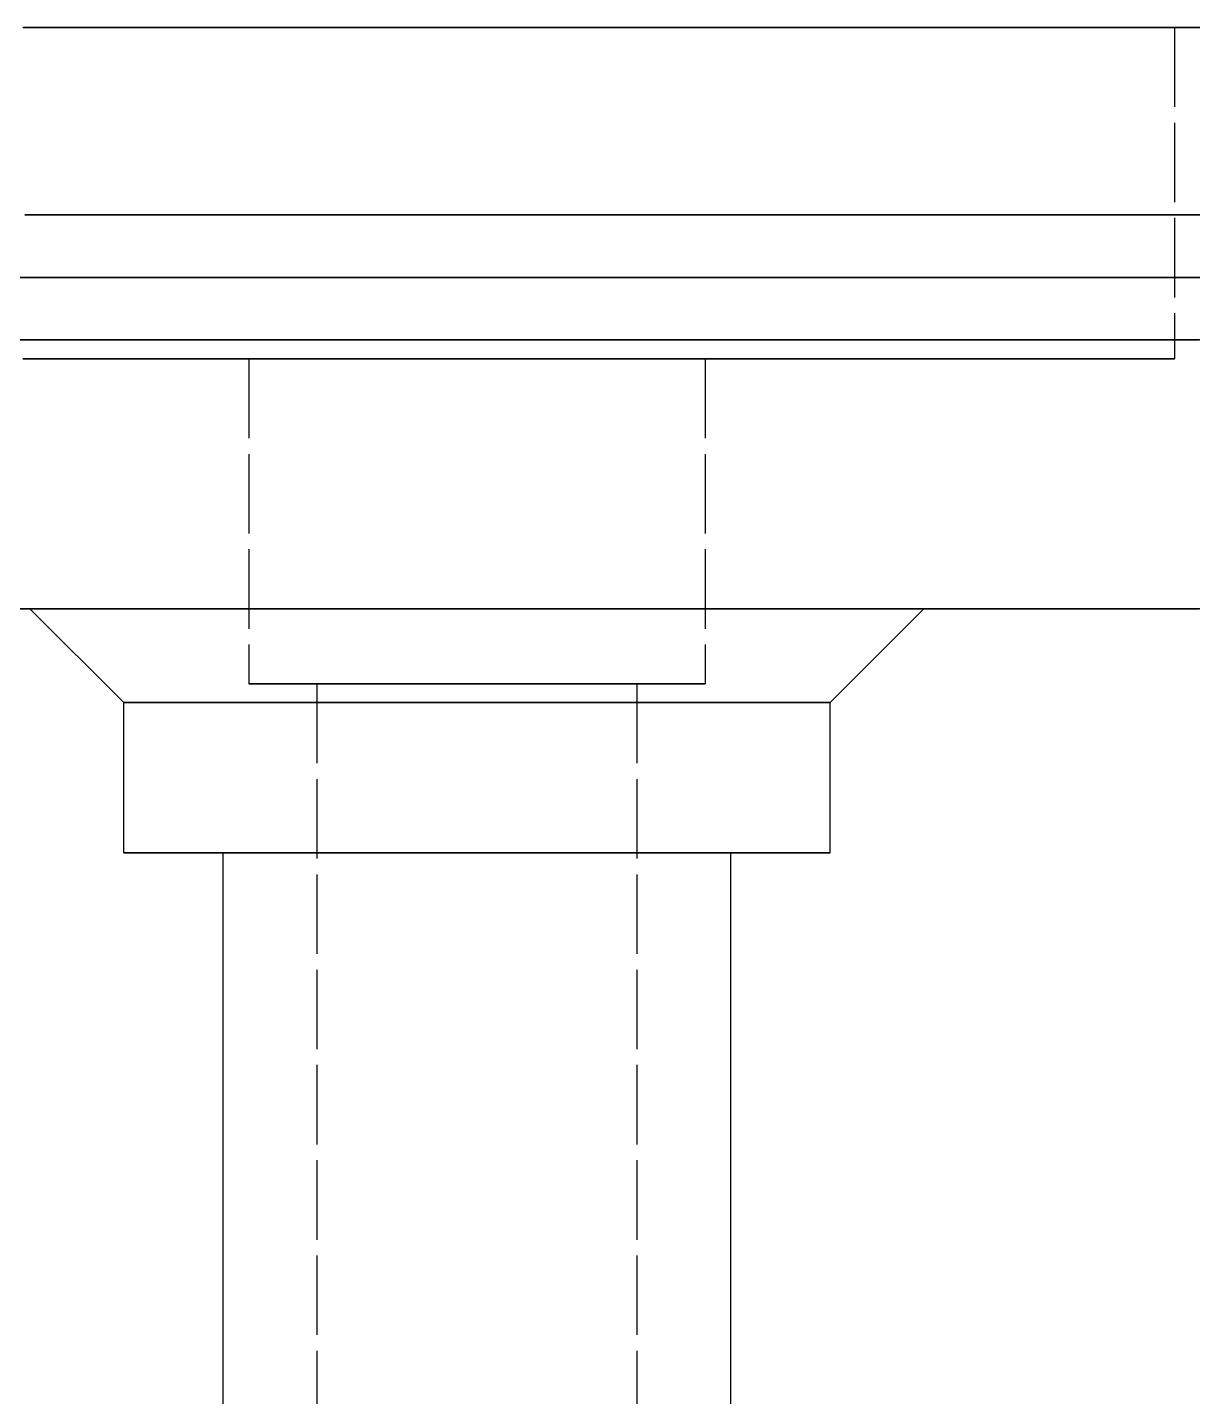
# Model space of a CAD drawing. Header units: millimetres. Extents: x -28 to 118, y -9 to 142.
# Drawn here: x 76.21 to 94.85, y 34.9 to 56.8 of the extents above; entities that cross this region are included whole.
import ezdxf

# ---------------------------------------------------------------- set-up
doc = ezdxf.new("R2010")
doc.units = ezdxf.units.MM
doc.linetypes.add('DASHED', pattern=[1.524, 1.27, -0.254])
doc.layers.add('HIDDEN', color=8, linetype='DASHED')
doc.layers.add('VISIBLE', color=7, linetype='CONTINUOUS')

msp = doc.modelspace()

# ---------------------------------------------------------------- linework, layer by layer
at = {"layer": 'HIDDEN'}
for points in [[(94.56, 56.8), (94.20571, 56.8), (93.85143, 56.8), (93.49714, 56.8), (93.14286, 56.8), (92.78857, 56.8), (92.43429, 56.8), (92.08, 56.8), (91.72571, 56.8), (91.37143, 56.8), (91.01714, 56.8), (90.66286, 56.8), (90.30857, 56.8), (89.95429, 56.8), (89.6, 56.8), (89.24571, 56.8), (88.89143, 56.8), (88.53714, 56.8), (88.18286, 56.8), (87.82857, 56.8), (87.47429, 56.8), (87.12, 56.8), (86.76571, 56.8), (86.41143, 56.8), (86.05714, 56.8), (85.70286, 56.8), (85.34857, 56.8), (84.99429, 56.8), (84.64, 56.8), (84.28571, 56.8), (83.93143, 56.8), (83.57714, 56.8), (83.22286, 56.8), (82.86857, 56.8), (82.51429, 56.8), (82.16, 56.8), (81.80571, 56.8), (81.45143, 56.8), (81.09714, 56.8), (80.74286, 56.8), (80.38857, 56.8), (80.03429, 56.8), (79.68, 56.8), (79.32571, 56.8), (78.97143, 56.8), (78.61714, 56.8), (78.26286, 56.8), (77.90857, 56.8), (77.55429, 56.8), (77.2, 56.8), (76.84571, 56.8), (76.49143, 56.8), (76.13714, 56.8)], [(76.13714, 56.8), (76.31429, 56.8), (76.49143, 56.8), (76.66857, 56.8), (76.84571, 56.8), (77.02286, 56.8), (77.2, 56.8), (77.37714, 56.8), (77.55429, 56.8), (77.73143, 56.8), (77.90857, 56.8), (78.08571, 56.8), (78.26286, 56.8), (78.44, 56.8), (78.61714, 56.8), (78.79429, 56.8), (78.97143, 56.8), (79.14857, 56.8), (79.32571, 56.8), (79.50286, 56.8), (79.68, 56.8), (79.85714, 56.8), (80.03429, 56.8), (80.21143, 56.8), (80.38857, 56.8), (80.56571, 56.8), (80.74286, 56.8), (80.92, 56.8), (81.09714, 56.8), (81.27429, 56.8), (81.45143, 56.8), (81.62857, 56.8), (81.80571, 56.8), (81.98286, 56.8), (82.16, 56.8), (82.33714, 56.8), (82.51429, 56.8), (82.69143, 56.8), (82.86857, 56.8), (83.04571, 56.8), (83.22286, 56.8), (83.4, 56.8)], [(95.45556, 56.8), (94.76667, 56.8), (94.07778, 56.8), (93.38889, 56.8), (92.7, 56.8), (92.01111, 56.8), (91.32222, 56.8), (90.63333, 56.8), (89.94444, 56.8), (89.25556, 56.8), (88.56667, 56.8), (87.87778, 56.8), (87.18889, 56.8), (86.5, 56.8), (85.81111, 56.8), (85.12222, 56.8), (84.43333, 56.8), (83.74444, 56.8), (83.05556, 56.8), (82.36667, 56.8), (81.67778, 56.8), (80.98889, 56.8), (80.3, 56.8), (79.61111, 56.8), (78.92222, 56.8), (78.23333, 56.8), (77.54444, 56.8), (76.85556, 56.8), (76.16667, 56.8)], [(94.96984, 56.8), (94.34444, 56.8), (93.71905, 56.8), (93.09365, 56.8), (92.46825, 56.8), (91.84286, 56.8), (91.21746, 56.8), (90.59206, 56.8), (89.96667, 56.8), (89.34127, 56.8), (88.71587, 56.8), (88.09048, 56.8), (87.46508, 56.8), (86.83968, 56.8), (86.21429, 56.8), (85.58889, 56.8), (84.96349, 56.8), (84.3381, 56.8), (83.7127, 56.8), (83.0873, 56.8), (82.4619, 56.8), (81.83651, 56.8), (81.21111, 56.8), (80.58571, 56.8), (79.96032, 56.8), (79.33492, 56.8), (78.70952, 56.8), (78.08413, 56.8), (77.45873, 56.8), (76.83333, 56.8), (76.20794, 56.8)], [(76.20794, 56.8), (76.52063, 56.8), (76.83333, 56.8), (77.14603, 56.8), (77.45873, 56.8), (77.77143, 56.8), (78.08413, 56.8), (78.39683, 56.8), (78.70952, 56.8), (79.02222, 56.8), (79.33492, 56.8), (79.64762, 56.8), (79.96032, 56.8), (80.27302, 56.8), (80.58571, 56.8), (80.89841, 56.8), (81.21111, 56.8), (81.52381, 56.8), (81.83651, 56.8), (82.14921, 56.8), (82.4619, 56.8), (82.7746, 56.8), (83.0873, 56.8), (83.4, 56.8)], [(94.96984, 56.8), (94.34444, 56.8), (93.71905, 56.8), (93.09365, 56.8), (92.46825, 56.8), (91.84286, 56.8), (91.21746, 56.8), (90.59206, 56.8), (89.96667, 56.8), (89.34127, 56.8), (88.71587, 56.8), (88.09048, 56.8), (87.46508, 56.8), (86.83968, 56.8), (86.21429, 56.8), (85.58889, 56.8), (84.96349, 56.8), (84.3381, 56.8), (83.7127, 56.8), (83.0873, 56.8), (82.4619, 56.8), (81.83651, 56.8), (81.21111, 56.8), (80.58571, 56.8), (79.96032, 56.8), (79.33492, 56.8), (78.70952, 56.8), (78.08413, 56.8), (77.45873, 56.8), (76.83333, 56.8), (76.20794, 56.8)], [(76.20794, 56.8), (76.52063, 56.8), (76.83333, 56.8), (77.14603, 56.8), (77.45873, 56.8), (77.77143, 56.8), (78.08413, 56.8), (78.39683, 56.8), (78.70952, 56.8), (79.02222, 56.8), (79.33492, 56.8), (79.64762, 56.8), (79.96032, 56.8), (80.27302, 56.8), (80.58571, 56.8), (80.89841, 56.8), (81.21111, 56.8), (81.52381, 56.8), (81.83651, 56.8), (82.14921, 56.8), (82.4619, 56.8), (82.7746, 56.8), (83.0873, 56.8), (83.4, 56.8)], [(83.4, 56.8), (83.7127, 56.8), (84.0254, 56.8), (84.3381, 56.8), (84.65079, 56.8), (84.96349, 56.8), (85.27619, 56.8), (85.58889, 56.8), (85.90159, 56.8), (86.21429, 56.8), (86.52698, 56.8), (86.83968, 56.8), (87.15238, 56.8), (87.46508, 56.8), (87.77778, 56.8), (88.09048, 56.8), (88.40317, 56.8), (88.71587, 56.8), (89.02857, 56.8), (89.34127, 56.8), (89.65397, 56.8), (89.96667, 56.8), (90.27937, 56.8), (90.59206, 56.8), (90.90476, 56.8), (91.21746, 56.8), (91.53016, 56.8), (91.84286, 56.8), (92.15556, 56.8), (92.46825, 56.8), (92.78095, 56.8), (93.09365, 56.8), (93.40635, 56.8), (93.71905, 56.8), (94.03175, 56.8), (94.34444, 56.8), (94.65714, 56.8), (94.96984, 56.8)], [(83.4, 56.8), (83.57714, 56.8), (83.75429, 56.8), (83.93143, 56.8), (84.10857, 56.8), (84.28571, 56.8), (84.46286, 56.8), (84.64, 56.8), (84.81714, 56.8), (84.99429, 56.8), (85.17143, 56.8), (85.34857, 56.8), (85.52571, 56.8), (85.70286, 56.8), (85.88, 56.8), (86.05714, 56.8), (86.23429, 56.8), (86.41143, 56.8), (86.58857, 56.8), (86.76571, 56.8), (86.94286, 56.8), (87.12, 56.8), (87.29714, 56.8), (87.47429, 56.8), (87.65143, 56.8), (87.82857, 56.8), (88.00571, 56.8), (88.18286, 56.8), (88.36, 56.8), (88.53714, 56.8), (88.71429, 56.8), (88.89143, 56.8), (89.06857, 56.8), (89.24571, 56.8), (89.42286, 56.8), (89.6, 56.8), (89.77714, 56.8), (89.95429, 56.8), (90.13143, 56.8), (90.30857, 56.8), (90.48571, 56.8), (90.66286, 56.8), (90.84, 56.8), (91.01714, 56.8), (91.19429, 56.8), (91.37143, 56.8), (91.54857, 56.8), (91.72571, 56.8), (91.90286, 56.8), (92.08, 56.8), (92.25714, 56.8), (92.43429, 56.8), (92.61143, 56.8), (92.78857, 56.8), (92.96571, 56.8), (93.14286, 56.8), (93.32, 56.8), (93.49714, 56.8), (93.67429, 56.8), (93.85143, 56.8), (94.02857, 56.8), (94.20571, 56.8), (94.38286, 56.8), (94.56, 56.8)], [(83.4, 56.8), (83.7127, 56.8), (84.0254, 56.8), (84.3381, 56.8), (84.65079, 56.8), (84.96349, 56.8), (85.27619, 56.8), (85.58889, 56.8), (85.90159, 56.8), (86.21429, 56.8), (86.52698, 56.8), (86.83968, 56.8), (87.15238, 56.8), (87.46508, 56.8), (87.77778, 56.8), (88.09048, 56.8), (88.40317, 56.8), (88.71587, 56.8), (89.02857, 56.8), (89.34127, 56.8), (89.65397, 56.8), (89.96667, 56.8), (90.27937, 56.8), (90.59206, 56.8), (90.90476, 56.8), (91.21746, 56.8), (91.53016, 56.8), (91.84286, 56.8), (92.15556, 56.8), (92.46825, 56.8), (92.78095, 56.8), (93.09365, 56.8), (93.40635, 56.8), (93.71905, 56.8), (94.03175, 56.8), (94.34444, 56.8), (94.65714, 56.8), (94.96984, 56.8)], [(94.56, 56.8), (94.56, 51.5)], [(95.45556, 53.8), (94.76667, 53.8), (94.07778, 53.8), (93.38889, 53.8), (92.7, 53.8), (92.01111, 53.8), (91.32222, 53.8), (90.63333, 53.8), (89.94444, 53.8), (89.25556, 53.8), (88.56667, 53.8), (87.87778, 53.8), (87.18889, 53.8), (86.5, 53.8), (85.81111, 53.8), (85.12222, 53.8), (84.43333, 53.8), (83.74444, 53.8), (83.05556, 53.8), (82.36667, 53.8), (81.67778, 53.8), (80.98889, 53.8), (80.3, 53.8), (79.61111, 53.8), (78.92222, 53.8), (78.23333, 53.8), (77.54444, 53.8), (76.85556, 53.8), (76.16667, 53.8)], [(94.96984, 53.8), (94.34444, 53.8), (93.71905, 53.8), (93.09365, 53.8), (92.46825, 53.8), (91.84286, 53.8), (91.21746, 53.8), (90.59206, 53.8), (89.96667, 53.8), (89.34127, 53.8), (88.71587, 53.8), (88.09048, 53.8), (87.46508, 53.8), (86.83968, 53.8), (86.21429, 53.8), (85.58889, 53.8), (84.96349, 53.8), (84.3381, 53.8), (83.7127, 53.8), (83.0873, 53.8), (82.4619, 53.8), (81.83651, 53.8), (81.21111, 53.8), (80.58571, 53.8), (79.96032, 53.8), (79.33492, 53.8), (78.70952, 53.8), (78.08413, 53.8), (77.45873, 53.8), (76.83333, 53.8), (76.20794, 53.8)], [(76.20794, 53.8), (76.52063, 53.8), (76.83333, 53.8), (77.14603, 53.8), (77.45873, 53.8), (77.77143, 53.8), (78.08413, 53.8), (78.39683, 53.8), (78.70952, 53.8), (79.02222, 53.8), (79.33492, 53.8), (79.64762, 53.8), (79.96032, 53.8), (80.27302, 53.8), (80.58571, 53.8), (80.89841, 53.8), (81.21111, 53.8), (81.52381, 53.8), (81.83651, 53.8), (82.14921, 53.8), (82.4619, 53.8), (82.7746, 53.8), (83.0873, 53.8), (83.4, 53.8)], [(83.4, 53.8), (83.7127, 53.8), (84.0254, 53.8), (84.3381, 53.8), (84.65079, 53.8), (84.96349, 53.8), (85.27619, 53.8), (85.58889, 53.8), (85.90159, 53.8), (86.21429, 53.8), (86.52698, 53.8), (86.83968, 53.8), (87.15238, 53.8), (87.46508, 53.8), (87.77778, 53.8), (88.09048, 53.8), (88.40317, 53.8), (88.71587, 53.8), (89.02857, 53.8), (89.34127, 53.8), (89.65397, 53.8), (89.96667, 53.8), (90.27937, 53.8), (90.59206, 53.8), (90.90476, 53.8), (91.21746, 53.8), (91.53016, 53.8), (91.84286, 53.8), (92.15556, 53.8), (92.46825, 53.8), (92.78095, 53.8), (93.09365, 53.8), (93.40635, 53.8), (93.71905, 53.8), (94.03175, 53.8), (94.34444, 53.8), (94.65714, 53.8), (94.96984, 53.8)], [(95.06667, 52.8), (94.59048, 52.8), (94.11429, 52.8), (93.6381, 52.8), (93.1619, 52.8), (92.68571, 52.8), (92.20952, 52.8), (91.73333, 52.8), (91.25714, 52.8), (90.78095, 52.8), (90.30476, 52.8), (89.82857, 52.8), (89.35238, 52.8), (88.87619, 52.8), (88.4, 52.8), (87.92381, 52.8), (87.44762, 52.8), (86.97143, 52.8), (86.49524, 52.8), (86.01905, 52.8), (85.54286, 52.8), (85.06667, 52.8), (84.59048, 52.8), (84.11429, 52.8), (83.6381, 52.8), (83.1619, 52.8), (82.68571, 52.8), (82.20952, 52.8), (81.73333, 52.8), (81.25714, 52.8), (80.78095, 52.8), (80.30476, 52.8), (79.82857, 52.8), (79.35238, 52.8), (78.87619, 52.8), (78.4, 52.8), (77.92381, 52.8), (77.44762, 52.8), (76.97143, 52.8), (76.49524, 52.8), (76.01905, 52.8)], [(76.01905, 52.8), (76.25714, 52.8), (76.49524, 52.8), (76.73333, 52.8), (76.97143, 52.8), (77.20952, 52.8), (77.44762, 52.8), (77.68571, 52.8), (77.92381, 52.8), (78.1619, 52.8), (78.4, 52.8), (78.6381, 52.8), (78.87619, 52.8), (79.11429, 52.8), (79.35238, 52.8), (79.59048, 52.8), (79.82857, 52.8), (80.06667, 52.8), (80.30476, 52.8), (80.54286, 52.8), (80.78095, 52.8), (81.01905, 52.8), (81.25714, 52.8), (81.49524, 52.8), (81.73333, 52.8), (81.97143, 52.8), (82.20952, 52.8), (82.44762, 52.8), (82.68571, 52.8), (82.92381, 52.8), (83.1619, 52.8), (83.4, 52.8)], [(94.96984, 52.8), (94.34444, 52.8), (93.71905, 52.8), (93.09365, 52.8), (92.46825, 52.8), (91.84286, 52.8), (91.21746, 52.8), (90.59206, 52.8), (89.96667, 52.8), (89.34127, 52.8), (88.71587, 52.8), (88.09048, 52.8), (87.46508, 52.8), (86.83968, 52.8), (86.21429, 52.8), (85.58889, 52.8), (84.96349, 52.8), (84.3381, 52.8), (83.7127, 52.8), (83.0873, 52.8), (82.4619, 52.8), (81.83651, 52.8), (81.21111, 52.8), (80.58571, 52.8), (79.96032, 52.8), (79.33492, 52.8), (78.70952, 52.8), (78.08413, 52.8), (77.45873, 52.8), (76.83333, 52.8), (76.20794, 52.8)], [(83.4, 52.8), (83.6381, 52.8), (83.87619, 52.8), (84.11429, 52.8), (84.35238, 52.8), (84.59048, 52.8), (84.82857, 52.8), (85.06667, 52.8), (85.30476, 52.8), (85.54286, 52.8), (85.78095, 52.8), (86.01905, 52.8), (86.25714, 52.8), (86.49524, 52.8), (86.73333, 52.8), (86.97143, 52.8), (87.20952, 52.8), (87.44762, 52.8), (87.68571, 52.8), (87.92381, 52.8), (88.1619, 52.8), (88.4, 52.8), (88.6381, 52.8), (88.87619, 52.8), (89.11429, 52.8), (89.35238, 52.8), (89.59048, 52.8), (89.82857, 52.8), (90.06667, 52.8), (90.30476, 52.8), (90.54286, 52.8), (90.78095, 52.8), (91.01905, 52.8), (91.25714, 52.8), (91.49524, 52.8), (91.73333, 52.8), (91.97143, 52.8), (92.20952, 52.8), (92.44762, 52.8), (92.68571, 52.8), (92.92381, 52.8), (93.1619, 52.8), (93.4, 52.8), (93.6381, 52.8), (93.87619, 52.8), (94.11429, 52.8), (94.35238, 52.8), (94.59048, 52.8), (94.82857, 52.8), (95.06667, 52.8)], [(95.17778, 51.8), (94.73333, 51.8), (94.28889, 51.8), (93.84444, 51.8), (93.4, 51.8), (92.95556, 51.8), (92.51111, 51.8), (92.06667, 51.8), (91.62222, 51.8), (91.17778, 51.8), (90.73333, 51.8), (90.28889, 51.8), (89.84444, 51.8), (89.4, 51.8), (88.95556, 51.8), (88.51111, 51.8), (88.06667, 51.8), (87.62222, 51.8), (87.17778, 51.8), (86.73333, 51.8), (86.28889, 51.8), (85.84444, 51.8), (85.4, 51.8), (84.95556, 51.8), (84.51111, 51.8), (84.06667, 51.8), (83.62222, 51.8), (83.17778, 51.8), (82.73333, 51.8), (82.28889, 51.8), (81.84444, 51.8), (81.4, 51.8), (80.95556, 51.8), (80.51111, 51.8), (80.06667, 51.8), (79.62222, 51.8), (79.17778, 51.8), (78.73333, 51.8), (78.28889, 51.8), (77.84444, 51.8), (77.4, 51.8), (76.95556, 51.8), (76.51111, 51.8), (76.06667, 51.8)], [(94.56, 51.5), (94.20571, 51.5), (93.85143, 51.5), (93.49714, 51.5), (93.14286, 51.5), (92.78857, 51.5), (92.43429, 51.5), (92.08, 51.5), (91.72571, 51.5), (91.37143, 51.5), (91.01714, 51.5), (90.66286, 51.5), (90.30857, 51.5), (89.95429, 51.5), (89.6, 51.5), (89.24571, 51.5), (88.89143, 51.5), (88.53714, 51.5), (88.18286, 51.5), (87.82857, 51.5), (87.47429, 51.5), (87.12, 51.5), (86.76571, 51.5), (86.41143, 51.5), (86.05714, 51.5), (85.70286, 51.5), (85.34857, 51.5), (84.99429, 51.5), (84.64, 51.5), (84.28571, 51.5), (83.93143, 51.5), (83.57714, 51.5), (83.22286, 51.5), (82.86857, 51.5), (82.51429, 51.5), (82.16, 51.5), (81.80571, 51.5), (81.45143, 51.5), (81.09714, 51.5), (80.74286, 51.5), (80.38857, 51.5), (80.03429, 51.5), (79.68, 51.5), (79.32571, 51.5), (78.97143, 51.5), (78.61714, 51.5), (78.26286, 51.5), (77.90857, 51.5), (77.55429, 51.5), (77.2, 51.5), (76.84571, 51.5), (76.49143, 51.5), (76.13714, 51.5)], [(76.13714, 51.5), (76.31429, 51.5), (76.49143, 51.5), (76.66857, 51.5), (76.84571, 51.5), (77.02286, 51.5), (77.2, 51.5), (77.37714, 51.5), (77.55429, 51.5), (77.73143, 51.5), (77.90857, 51.5), (78.08571, 51.5), (78.26286, 51.5), (78.44, 51.5), (78.61714, 51.5), (78.79429, 51.5), (78.97143, 51.5), (79.14857, 51.5), (79.32571, 51.5), (79.50286, 51.5), (79.68, 51.5), (79.85714, 51.5), (80.03429, 51.5), (80.21143, 51.5), (80.38857, 51.5), (80.56571, 51.5), (80.74286, 51.5), (80.92, 51.5), (81.09714, 51.5), (81.27429, 51.5), (81.45143, 51.5), (81.62857, 51.5), (81.80571, 51.5), (81.98286, 51.5), (82.16, 51.5), (82.33714, 51.5), (82.51429, 51.5), (82.69143, 51.5), (82.86857, 51.5), (83.04571, 51.5), (83.22286, 51.5), (83.4, 51.5)], [(87.05, 51.5), (86.93413, 51.5), (86.81825, 51.5), (86.70238, 51.5), (86.58651, 51.5), (86.47063, 51.5), (86.35476, 51.5), (86.23889, 51.5), (86.12302, 51.5), (86.00714, 51.5), (85.89127, 51.5), (85.7754, 51.5), (85.65952, 51.5), (85.54365, 51.5), (85.42778, 51.5), (85.3119, 51.5), (85.19603, 51.5), (85.08016, 51.5), (84.96429, 51.5), (84.84841, 51.5), (84.73254, 51.5), (84.61667, 51.5), (84.50079, 51.5), (84.38492, 51.5), (84.26905, 51.5), (84.15317, 51.5), (84.0373, 51.5), (83.92143, 51.5), (83.80556, 51.5), (83.68968, 51.5), (83.57381, 51.5), (83.45794, 51.5), (83.34206, 51.5), (83.22619, 51.5), (83.11032, 51.5), (82.99444, 51.5), (82.87857, 51.5), (82.7627, 51.5), (82.64683, 51.5), (82.53095, 51.5), (82.41508, 51.5), (82.29921, 51.5), (82.18333, 51.5), (82.06746, 51.5), (81.95159, 51.5), (81.83571, 51.5), (81.71984, 51.5), (81.60397, 51.5), (81.4881, 51.5), (81.37222, 51.5), (81.25635, 51.5), (81.14048, 51.5), (81.0246, 51.5), (80.90873, 51.5), (80.79286, 51.5), (80.67698, 51.5), (80.56111, 51.5), (80.44524, 51.5), (80.32937, 51.5), (80.21349, 51.5), (80.09762, 51.5), (79.98175, 51.5), (79.86587, 51.5), (79.75, 51.5)], [(79.75, 51.5), (79.80794, 51.5), (79.86587, 51.5), (79.92381, 51.5), (79.98175, 51.5), (80.03968, 51.5), (80.09762, 51.5), (80.15556, 51.5), (80.21349, 51.5), (80.27143, 51.5), (80.32937, 51.5), (80.3873, 51.5), (80.44524, 51.5), (80.50317, 51.5), (80.56111, 51.5), (80.61905, 51.5), (80.67698, 51.5), (80.73492, 51.5), (80.79286, 51.5), (80.85079, 51.5), (80.90873, 51.5), (80.96667, 51.5), (81.0246, 51.5), (81.08254, 51.5), (81.14048, 51.5), (81.19841, 51.5), (81.25635, 51.5), (81.31429, 51.5), (81.37222, 51.5), (81.43016, 51.5), (81.4881, 51.5), (81.54603, 51.5), (81.60397, 51.5), (81.6619, 51.5), (81.71984, 51.5), (81.77778, 51.5), (81.83571, 51.5), (81.89365, 51.5), (81.95159, 51.5), (82.00952, 51.5), (82.06746, 51.5), (82.1254, 51.5), (82.18333, 51.5), (82.24127, 51.5), (82.29921, 51.5), (82.35714, 51.5), (82.41508, 51.5), (82.47302, 51.5), (82.53095, 51.5), (82.58889, 51.5), (82.64683, 51.5), (82.70476, 51.5), (82.7627, 51.5), (82.82063, 51.5), (82.87857, 51.5), (82.93651, 51.5), (82.99444, 51.5), (83.05238, 51.5), (83.11032, 51.5), (83.16825, 51.5), (83.22619, 51.5), (83.28413, 51.5), (83.34206, 51.5), (83.4, 51.5)], [(79.75, 51.5), (79.75, 46.3)], [(83.4, 51.5), (83.57714, 51.5), (83.75429, 51.5), (83.93143, 51.5), (84.10857, 51.5), (84.28571, 51.5), (84.46286, 51.5), (84.64, 51.5), (84.81714, 51.5), (84.99429, 51.5), (85.17143, 51.5), (85.34857, 51.5), (85.52571, 51.5), (85.70286, 51.5), (85.88, 51.5), (86.05714, 51.5), (86.23429, 51.5), (86.41143, 51.5), (86.58857, 51.5), (86.76571, 51.5), (86.94286, 51.5), (87.12, 51.5), (87.29714, 51.5), (87.47429, 51.5), (87.65143, 51.5), (87.82857, 51.5), (88.00571, 51.5), (88.18286, 51.5), (88.36, 51.5), (88.53714, 51.5), (88.71429, 51.5), (88.89143, 51.5), (89.06857, 51.5), (89.24571, 51.5), (89.42286, 51.5), (89.6, 51.5), (89.77714, 51.5), (89.95429, 51.5), (90.13143, 51.5), (90.30857, 51.5), (90.48571, 51.5), (90.66286, 51.5), (90.84, 51.5), (91.01714, 51.5), (91.19429, 51.5), (91.37143, 51.5), (91.54857, 51.5), (91.72571, 51.5), (91.90286, 51.5), (92.08, 51.5), (92.25714, 51.5), (92.43429, 51.5), (92.61143, 51.5), (92.78857, 51.5), (92.96571, 51.5), (93.14286, 51.5), (93.32, 51.5), (93.49714, 51.5), (93.67429, 51.5), (93.85143, 51.5), (94.02857, 51.5), (94.20571, 51.5), (94.38286, 51.5), (94.56, 51.5)], [(83.4, 51.5), (83.45794, 51.5), (83.51587, 51.5), (83.57381, 51.5), (83.63175, 51.5), (83.68968, 51.5), (83.74762, 51.5), (83.80556, 51.5), (83.86349, 51.5), (83.92143, 51.5), (83.97937, 51.5), (84.0373, 51.5), (84.09524, 51.5), (84.15317, 51.5), (84.21111, 51.5), (84.26905, 51.5), (84.32698, 51.5), (84.38492, 51.5), (84.44286, 51.5), (84.50079, 51.5), (84.55873, 51.5), (84.61667, 51.5), (84.6746, 51.5), (84.73254, 51.5), (84.79048, 51.5), (84.84841, 51.5), (84.90635, 51.5), (84.96429, 51.5), (85.02222, 51.5), (85.08016, 51.5), (85.1381, 51.5), (85.19603, 51.5), (85.25397, 51.5), (85.3119, 51.5), (85.36984, 51.5), (85.42778, 51.5), (85.48571, 51.5), (85.54365, 51.5), (85.60159, 51.5), (85.65952, 51.5), (85.71746, 51.5), (85.7754, 51.5), (85.83333, 51.5), (85.89127, 51.5), (85.94921, 51.5), (86.00714, 51.5), (86.06508, 51.5), (86.12302, 51.5), (86.18095, 51.5), (86.23889, 51.5), (86.29683, 51.5), (86.35476, 51.5), (86.4127, 51.5), (86.47063, 51.5), (86.52857, 51.5), (86.58651, 51.5), (86.64444, 51.5), (86.70238, 51.5), (86.76032, 51.5), (86.81825, 51.5), (86.87619, 51.5), (86.93413, 51.5), (86.99206, 51.5), (87.05, 51.5)], [(87.05, 51.5), (87.05, 46.3)], [(95.17778, 47.5), (94.73333, 47.5), (94.28889, 47.5), (93.84444, 47.5), (93.4, 47.5), (92.95556, 47.5), (92.51111, 47.5), (92.06667, 47.5), (91.62222, 47.5), (91.17778, 47.5), (90.73333, 47.5), (90.28889, 47.5), (89.84444, 47.5), (89.4, 47.5), (88.95556, 47.5), (88.51111, 47.5), (88.06667, 47.5), (87.62222, 47.5), (87.17778, 47.5), (86.73333, 47.5), (86.28889, 47.5), (85.84444, 47.5), (85.4, 47.5), (84.95556, 47.5), (84.51111, 47.5), (84.06667, 47.5), (83.62222, 47.5), (83.17778, 47.5), (82.73333, 47.5), (82.28889, 47.5), (81.84444, 47.5), (81.4, 47.5), (80.95556, 47.5), (80.51111, 47.5), (80.06667, 47.5), (79.62222, 47.5), (79.17778, 47.5), (78.73333, 47.5), (78.28889, 47.5), (77.84444, 47.5), (77.4, 47.5), (76.95556, 47.5), (76.51111, 47.5), (76.06667, 47.5)], [(90.55, 47.5), (90.32302, 47.5), (90.09603, 47.5), (89.86905, 47.5), (89.64206, 47.5), (89.41508, 47.5), (89.1881, 47.5), (88.96111, 47.5), (88.73413, 47.5), (88.50714, 47.5), (88.28016, 47.5), (88.05317, 47.5), (87.82619, 47.5), (87.59921, 47.5), (87.37222, 47.5), (87.14524, 47.5), (86.91825, 47.5), (86.69127, 47.5), (86.46429, 47.5), (86.2373, 47.5), (86.01032, 47.5), (85.78333, 47.5), (85.55635, 47.5), (85.32937, 47.5), (85.10238, 47.5), (84.8754, 47.5), (84.64841, 47.5), (84.42143, 47.5), (84.19444, 47.5), (83.96746, 47.5), (83.74048, 47.5), (83.51349, 47.5), (83.28651, 47.5), (83.05952, 47.5), (82.83254, 47.5), (82.60556, 47.5), (82.37857, 47.5), (82.15159, 47.5), (81.9246, 47.5), (81.69762, 47.5), (81.47063, 47.5), (81.24365, 47.5), (81.01667, 47.5), (80.78968, 47.5), (80.5627, 47.5), (80.33571, 47.5), (80.10873, 47.5), (79.88175, 47.5), (79.65476, 47.5), (79.42778, 47.5), (79.20079, 47.5), (78.97381, 47.5), (78.74683, 47.5), (78.51984, 47.5), (78.29286, 47.5), (78.06587, 47.5), (77.83889, 47.5), (77.6119, 47.5), (77.38492, 47.5), (77.15794, 47.5), (76.93095, 47.5), (76.70397, 47.5), (76.47698, 47.5), (76.25, 47.5)], [(76.25, 47.5), (76.36349, 47.5), (76.47698, 47.5), (76.59048, 47.5), (76.70397, 47.5), (76.81746, 47.5), (76.93095, 47.5), (77.04444, 47.5), (77.15794, 47.5), (77.27143, 47.5), (77.38492, 47.5), (77.49841, 47.5), (77.6119, 47.5), (77.7254, 47.5), (77.83889, 47.5), (77.95238, 47.5), (78.06587, 47.5), (78.17937, 47.5), (78.29286, 47.5), (78.40635, 47.5), (78.51984, 47.5), (78.63333, 47.5), (78.74683, 47.5), (78.86032, 47.5), (78.97381, 47.5), (79.0873, 47.5), (79.20079, 47.5), (79.31429, 47.5), (79.42778, 47.5), (79.54127, 47.5), (79.65476, 47.5), (79.76825, 47.5), (79.88175, 47.5), (79.99524, 47.5), (80.10873, 47.5), (80.22222, 47.5), (80.33571, 47.5), (80.44921, 47.5), (80.5627, 47.5), (80.67619, 47.5), (80.78968, 47.5), (80.90317, 47.5), (81.01667, 47.5), (81.13016, 47.5), (81.24365, 47.5), (81.35714, 47.5), (81.47063, 47.5), (81.58413, 47.5), (81.69762, 47.5), (81.81111, 47.5), (81.9246, 47.5), (82.0381, 47.5), (82.15159, 47.5), (82.26508, 47.5), (82.37857, 47.5), (82.49206, 47.5), (82.60556, 47.5), (82.71905, 47.5), (82.83254, 47.5), (82.94603, 47.5), (83.05952, 47.5), (83.17302, 47.5), (83.28651, 47.5), (83.4, 47.5)], [(83.4, 47.5), (83.51349, 47.5), (83.62698, 47.5), (83.74048, 47.5), (83.85397, 47.5), (83.96746, 47.5), (84.08095, 47.5), (84.19444, 47.5), (84.30794, 47.5), (84.42143, 47.5), (84.53492, 47.5), (84.64841, 47.5), (84.7619, 47.5), (84.8754, 47.5), (84.98889, 47.5), (85.10238, 47.5), (85.21587, 47.5), (85.32937, 47.5), (85.44286, 47.5), (85.55635, 47.5), (85.66984, 47.5), (85.78333, 47.5), (85.89683, 47.5), (86.01032, 47.5), (86.12381, 47.5), (86.2373, 47.5), (86.35079, 47.5), (86.46429, 47.5), (86.57778, 47.5), (86.69127, 47.5), (86.80476, 47.5), (86.91825, 47.5), (87.03175, 47.5), (87.14524, 47.5), (87.25873, 47.5), (87.37222, 47.5), (87.48571, 47.5), (87.59921, 47.5), (87.7127, 47.5), (87.82619, 47.5), (87.93968, 47.5), (88.05317, 47.5), (88.16667, 47.5), (88.28016, 47.5), (88.39365, 47.5), (88.50714, 47.5), (88.62063, 47.5), (88.73413, 47.5), (88.84762, 47.5), (88.96111, 47.5), (89.0746, 47.5), (89.1881, 47.5), (89.30159, 47.5), (89.41508, 47.5), (89.52857, 47.5), (89.64206, 47.5), (89.75556, 47.5), (89.86905, 47.5), (89.98254, 47.5), (90.09603, 47.5), (90.20952, 47.5), (90.32302, 47.5), (90.43651, 47.5), (90.55, 47.5)], [(87.05, 46.3), (86.93413, 46.3), (86.81825, 46.3), (86.70238, 46.3), (86.58651, 46.3), (86.47063, 46.3), (86.35476, 46.3), (86.23889, 46.3), (86.12302, 46.3), (86.00714, 46.3), (85.89127, 46.3), (85.7754, 46.3), (85.65952, 46.3), (85.54365, 46.3), (85.42778, 46.3), (85.3119, 46.3), (85.19603, 46.3), (85.08016, 46.3), (84.96429, 46.3), (84.84841, 46.3), (84.73254, 46.3), (84.61667, 46.3), (84.50079, 46.3), (84.38492, 46.3), (84.26905, 46.3), (84.15317, 46.3), (84.0373, 46.3), (83.92143, 46.3), (83.80556, 46.3), (83.68968, 46.3), (83.57381, 46.3), (83.45794, 46.3), (83.34206, 46.3), (83.22619, 46.3), (83.11032, 46.3), (82.99444, 46.3), (82.87857, 46.3), (82.7627, 46.3), (82.64683, 46.3), (82.53095, 46.3), (82.41508, 46.3), (82.29921, 46.3), (82.18333, 46.3), (82.06746, 46.3), (81.95159, 46.3), (81.83571, 46.3), (81.71984, 46.3), (81.60397, 46.3), (81.4881, 46.3), (81.37222, 46.3), (81.25635, 46.3), (81.14048, 46.3), (81.0246, 46.3), (80.90873, 46.3), (80.79286, 46.3), (80.67698, 46.3), (80.56111, 46.3), (80.44524, 46.3), (80.32937, 46.3), (80.21349, 46.3), (80.09762, 46.3), (79.98175, 46.3), (79.86587, 46.3), (79.75, 46.3)], [(79.75, 46.3), (79.80794, 46.3), (79.86587, 46.3), (79.92381, 46.3), (79.98175, 46.3), (80.03968, 46.3), (80.09762, 46.3), (80.15556, 46.3), (80.21349, 46.3), (80.27143, 46.3), (80.32937, 46.3), (80.3873, 46.3), (80.44524, 46.3), (80.50317, 46.3), (80.56111, 46.3), (80.61905, 46.3), (80.67698, 46.3), (80.73492, 46.3), (80.79286, 46.3), (80.85079, 46.3), (80.90873, 46.3), (80.96667, 46.3), (81.0246, 46.3), (81.08254, 46.3), (81.14048, 46.3), (81.19841, 46.3), (81.25635, 46.3), (81.31429, 46.3), (81.37222, 46.3), (81.43016, 46.3), (81.4881, 46.3), (81.54603, 46.3), (81.60397, 46.3), (81.6619, 46.3), (81.71984, 46.3), (81.77778, 46.3), (81.83571, 46.3), (81.89365, 46.3), (81.95159, 46.3), (82.00952, 46.3), (82.06746, 46.3), (82.1254, 46.3), (82.18333, 46.3), (82.24127, 46.3), (82.29921, 46.3), (82.35714, 46.3), (82.41508, 46.3), (82.47302, 46.3), (82.53095, 46.3), (82.58889, 46.3), (82.64683, 46.3), (82.70476, 46.3), (82.7627, 46.3), (82.82063, 46.3), (82.87857, 46.3), (82.93651, 46.3), (82.99444, 46.3), (83.05238, 46.3), (83.11032, 46.3), (83.16825, 46.3), (83.22619, 46.3), (83.28413, 46.3), (83.34206, 46.3), (83.4, 46.3)], [(85.96, 46.3), (85.87873, 46.3), (85.79746, 46.3), (85.71619, 46.3), (85.63492, 46.3), (85.55365, 46.3), (85.47238, 46.3), (85.39111, 46.3), (85.30984, 46.3), (85.22857, 46.3), (85.1473, 46.3), (85.06603, 46.3), (84.98476, 46.3), (84.90349, 46.3), (84.82222, 46.3), (84.74095, 46.3), (84.65968, 46.3), (84.57841, 46.3), (84.49714, 46.3), (84.41587, 46.3), (84.3346, 46.3), (84.25333, 46.3), (84.17206, 46.3), (84.09079, 46.3), (84.00952, 46.3), (83.92825, 46.3), (83.84698, 46.3), (83.76571, 46.3), (83.68444, 46.3), (83.60317, 46.3), (83.5219, 46.3), (83.44063, 46.3), (83.35937, 46.3), (83.2781, 46.3), (83.19683, 46.3), (83.11556, 46.3), (83.03429, 46.3), (82.95302, 46.3), (82.87175, 46.3), (82.79048, 46.3), (82.70921, 46.3), (82.62794, 46.3), (82.54667, 46.3), (82.4654, 46.3), (82.38413, 46.3), (82.30286, 46.3), (82.22159, 46.3), (82.14032, 46.3), (82.05905, 46.3), (81.97778, 46.3), (81.89651, 46.3), (81.81524, 46.3), (81.73397, 46.3), (81.6527, 46.3), (81.57143, 46.3), (81.49016, 46.3), (81.40889, 46.3), (81.32762, 46.3), (81.24635, 46.3), (81.16508, 46.3), (81.08381, 46.3), (81.00254, 46.3), (80.92127, 46.3), (80.84, 46.3)], [(80.84, 46.3), (80.88063, 46.3), (80.92127, 46.3), (80.9619, 46.3), (81.00254, 46.3), (81.04317, 46.3), (81.08381, 46.3), (81.12444, 46.3), (81.16508, 46.3), (81.20571, 46.3), (81.24635, 46.3), (81.28698, 46.3), (81.32762, 46.3), (81.36825, 46.3), (81.40889, 46.3), (81.44952, 46.3), (81.49016, 46.3), (81.53079, 46.3), (81.57143, 46.3), (81.61206, 46.3), (81.6527, 46.3), (81.69333, 46.3), (81.73397, 46.3), (81.7746, 46.3), (81.81524, 46.3), (81.85587, 46.3), (81.89651, 46.3), (81.93714, 46.3), (81.97778, 46.3), (82.01841, 46.3), (82.05905, 46.3), (82.09968, 46.3), (82.14032, 46.3), (82.18095, 46.3), (82.22159, 46.3), (82.26222, 46.3), (82.30286, 46.3), (82.34349, 46.3), (82.38413, 46.3), (82.42476, 46.3), (82.4654, 46.3), (82.50603, 46.3), (82.54667, 46.3), (82.5873, 46.3), (82.62794, 46.3), (82.66857, 46.3), (82.70921, 46.3), (82.74984, 46.3), (82.79048, 46.3), (82.83111, 46.3), (82.87175, 46.3), (82.91238, 46.3), (82.95302, 46.3), (82.99365, 46.3), (83.03429, 46.3), (83.07492, 46.3), (83.11556, 46.3), (83.15619, 46.3), (83.19683, 46.3), (83.23746, 46.3), (83.2781, 46.3), (83.31873, 46.3), (83.35937, 46.3), (83.4, 46.3)], [(80.84, 46.3), (80.84, 13)], [(83.4, 46.3), (83.45794, 46.3), (83.51587, 46.3), (83.57381, 46.3), (83.63175, 46.3), (83.68968, 46.3), (83.74762, 46.3), (83.80556, 46.3), (83.86349, 46.3), (83.92143, 46.3), (83.97937, 46.3), (84.0373, 46.3), (84.09524, 46.3), (84.15317, 46.3), (84.21111, 46.3), (84.26905, 46.3), (84.32698, 46.3), (84.38492, 46.3), (84.44286, 46.3), (84.50079, 46.3), (84.55873, 46.3), (84.61667, 46.3), (84.6746, 46.3), (84.73254, 46.3), (84.79048, 46.3), (84.84841, 46.3), (84.90635, 46.3), (84.96429, 46.3), (85.02222, 46.3), (85.08016, 46.3), (85.1381, 46.3), (85.19603, 46.3), (85.25397, 46.3), (85.3119, 46.3), (85.36984, 46.3), (85.42778, 46.3), (85.48571, 46.3), (85.54365, 46.3), (85.60159, 46.3), (85.65952, 46.3), (85.71746, 46.3), (85.7754, 46.3), (85.83333, 46.3), (85.89127, 46.3), (85.94921, 46.3), (86.00714, 46.3), (86.06508, 46.3), (86.12302, 46.3), (86.18095, 46.3), (86.23889, 46.3), (86.29683, 46.3), (86.35476, 46.3), (86.4127, 46.3), (86.47063, 46.3), (86.52857, 46.3), (86.58651, 46.3), (86.64444, 46.3), (86.70238, 46.3), (86.76032, 46.3), (86.81825, 46.3), (86.87619, 46.3), (86.93413, 46.3), (86.99206, 46.3), (87.05, 46.3)], [(83.4, 46.3), (83.44063, 46.3), (83.48127, 46.3), (83.5219, 46.3), (83.56254, 46.3), (83.60317, 46.3), (83.64381, 46.3), (83.68444, 46.3), (83.72508, 46.3), (83.76571, 46.3), (83.80635, 46.3), (83.84698, 46.3), (83.88762, 46.3), (83.92825, 46.3), (83.96889, 46.3), (84.00952, 46.3), (84.05016, 46.3), (84.09079, 46.3), (84.13143, 46.3), (84.17206, 46.3), (84.2127, 46.3), (84.25333, 46.3), (84.29397, 46.3), (84.3346, 46.3), (84.37524, 46.3), (84.41587, 46.3), (84.45651, 46.3), (84.49714, 46.3), (84.53778, 46.3), (84.57841, 46.3), (84.61905, 46.3), (84.65968, 46.3), (84.70032, 46.3), (84.74095, 46.3), (84.78159, 46.3), (84.82222, 46.3), (84.86286, 46.3), (84.90349, 46.3), (84.94413, 46.3), (84.98476, 46.3), (85.0254, 46.3), (85.06603, 46.3), (85.10667, 46.3), (85.1473, 46.3), (85.18794, 46.3), (85.22857, 46.3), (85.26921, 46.3), (85.30984, 46.3), (85.35048, 46.3), (85.39111, 46.3), (85.43175, 46.3), (85.47238, 46.3), (85.51302, 46.3), (85.55365, 46.3), (85.59429, 46.3), (85.63492, 46.3), (85.67556, 46.3), (85.71619, 46.3), (85.75683, 46.3), (85.79746, 46.3), (85.8381, 46.3), (85.87873, 46.3), (85.91937, 46.3), (85.96, 46.3)], [(85.96, 46.3), (85.96, 13)], [(89.05, 46), (88.87063, 46), (88.69127, 46), (88.5119, 46), (88.33254, 46), (88.15317, 46), (87.97381, 46), (87.79444, 46), (87.61508, 46), (87.43571, 46), (87.25635, 46), (87.07698, 46), (86.89762, 46), (86.71825, 46), (86.53889, 46), (86.35952, 46), (86.18016, 46), (86.00079, 46), (85.82143, 46), (85.64206, 46), (85.4627, 46), (85.28333, 46), (85.10397, 46), (84.9246, 46), (84.74524, 46), (84.56587, 46), (84.38651, 46), (84.20714, 46), (84.02778, 46), (83.84841, 46), (83.66905, 46), (83.48968, 46), (83.31032, 46), (83.13095, 46), (82.95159, 46), (82.77222, 46), (82.59286, 46), (82.41349, 46), (82.23413, 46), (82.05476, 46), (81.8754, 46), (81.69603, 46), (81.51667, 46), (81.3373, 46), (81.15794, 46), (80.97857, 46), (80.79921, 46), (80.61984, 46), (80.44048, 46), (80.26111, 46), (80.08175, 46), (79.90238, 46), (79.72302, 46), (79.54365, 46), (79.36429, 46), (79.18492, 46), (79.00556, 46), (78.82619, 46), (78.64683, 46), (78.46746, 46), (78.2881, 46), (78.10873, 46), (77.92937, 46), (77.75, 46)], [(89.05, 43.6), (88.87063, 43.6), (88.69127, 43.6), (88.5119, 43.6), (88.33254, 43.6), (88.15317, 43.6), (87.97381, 43.6), (87.79444, 43.6), (87.61508, 43.6), (87.43571, 43.6), (87.25635, 43.6), (87.07698, 43.6), (86.89762, 43.6), (86.71825, 43.6), (86.53889, 43.6), (86.35952, 43.6), (86.18016, 43.6), (86.00079, 43.6), (85.82143, 43.6), (85.64206, 43.6), (85.4627, 43.6), (85.28333, 43.6), (85.10397, 43.6), (84.9246, 43.6), (84.74524, 43.6), (84.56587, 43.6), (84.38651, 43.6), (84.20714, 43.6), (84.02778, 43.6), (83.84841, 43.6), (83.66905, 43.6), (83.48968, 43.6), (83.31032, 43.6), (83.13095, 43.6), (82.95159, 43.6), (82.77222, 43.6), (82.59286, 43.6), (82.41349, 43.6), (82.23413, 43.6), (82.05476, 43.6), (81.8754, 43.6), (81.69603, 43.6), (81.51667, 43.6), (81.3373, 43.6), (81.15794, 43.6), (80.97857, 43.6), (80.79921, 43.6), (80.61984, 43.6), (80.44048, 43.6), (80.26111, 43.6), (80.08175, 43.6), (79.90238, 43.6), (79.72302, 43.6), (79.54365, 43.6), (79.36429, 43.6), (79.18492, 43.6), (79.00556, 43.6), (78.82619, 43.6), (78.64683, 43.6), (78.46746, 43.6), (78.2881, 43.6), (78.10873, 43.6), (77.92937, 43.6), (77.75, 43.6)], [(87.46, 43.6), (87.33111, 43.6), (87.20222, 43.6), (87.07333, 43.6), (86.94444, 43.6), (86.81556, 43.6), (86.68667, 43.6), (86.55778, 43.6), (86.42889, 43.6), (86.3, 43.6), (86.17111, 43.6), (86.04222, 43.6), (85.91333, 43.6), (85.78444, 43.6), (85.65556, 43.6), (85.52667, 43.6), (85.39778, 43.6), (85.26889, 43.6), (85.14, 43.6), (85.01111, 43.6), (84.88222, 43.6), (84.75333, 43.6), (84.62444, 43.6), (84.49556, 43.6), (84.36667, 43.6), (84.23778, 43.6), (84.10889, 43.6), (83.98, 43.6), (83.85111, 43.6), (83.72222, 43.6), (83.59333, 43.6), (83.46444, 43.6), (83.33556, 43.6), (83.20667, 43.6), (83.07778, 43.6), (82.94889, 43.6), (82.82, 43.6), (82.69111, 43.6), (82.56222, 43.6), (82.43333, 43.6), (82.30444, 43.6), (82.17556, 43.6), (82.04667, 43.6), (81.91778, 43.6), (81.78889, 43.6), (81.66, 43.6), (81.53111, 43.6), (81.40222, 43.6), (81.27333, 43.6), (81.14444, 43.6), (81.01556, 43.6), (80.88667, 43.6), (80.75778, 43.6), (80.62889, 43.6), (80.5, 43.6), (80.37111, 43.6), (80.24222, 43.6), (80.11333, 43.6), (79.98444, 43.6), (79.85556, 43.6), (79.72667, 43.6), (79.59778, 43.6), (79.46889, 43.6), (79.34, 43.6)], [(79.34, 43.6), (79.40444, 43.6), (79.46889, 43.6), (79.53333, 43.6), (79.59778, 43.6), (79.66222, 43.6), (79.72667, 43.6), (79.79111, 43.6), (79.85556, 43.6), (79.92, 43.6), (79.98444, 43.6), (80.04889, 43.6), (80.11333, 43.6), (80.17778, 43.6), (80.24222, 43.6), (80.30667, 43.6), (80.37111, 43.6), (80.43556, 43.6), (80.5, 43.6), (80.56444, 43.6), (80.62889, 43.6), (80.69333, 43.6), (80.75778, 43.6), (80.82222, 43.6), (80.88667, 43.6), (80.95111, 43.6), (81.01556, 43.6), (81.08, 43.6), (81.14444, 43.6), (81.20889, 43.6), (81.27333, 43.6), (81.33778, 43.6), (81.40222, 43.6), (81.46667, 43.6), (81.53111, 43.6), (81.59556, 43.6), (81.66, 43.6), (81.72444, 43.6), (81.78889, 43.6), (81.85333, 43.6), (81.91778, 43.6), (81.98222, 43.6), (82.04667, 43.6), (82.11111, 43.6), (82.17556, 43.6), (82.24, 43.6), (82.30444, 43.6), (82.36889, 43.6), (82.43333, 43.6), (82.49778, 43.6), (82.56222, 43.6), (82.62667, 43.6), (82.69111, 43.6), (82.75556, 43.6), (82.82, 43.6), (82.88444, 43.6), (82.94889, 43.6), (83.01333, 43.6), (83.07778, 43.6), (83.14222, 43.6), (83.20667, 43.6), (83.27111, 43.6), (83.33556, 43.6), (83.4, 43.6)], [(83.4, 43.6), (83.46444, 43.6), (83.52889, 43.6), (83.59333, 43.6), (83.65778, 43.6), (83.72222, 43.6), (83.78667, 43.6), (83.85111, 43.6), (83.91556, 43.6), (83.98, 43.6), (84.04444, 43.6), (84.10889, 43.6), (84.17333, 43.6), (84.23778, 43.6), (84.30222, 43.6), (84.36667, 43.6), (84.43111, 43.6), (84.49556, 43.6), (84.56, 43.6), (84.62444, 43.6), (84.68889, 43.6), (84.75333, 43.6), (84.81778, 43.6), (84.88222, 43.6), (84.94667, 43.6), (85.01111, 43.6), (85.07556, 43.6), (85.14, 43.6), (85.20444, 43.6), (85.26889, 43.6), (85.33333, 43.6), (85.39778, 43.6), (85.46222, 43.6), (85.52667, 43.6), (85.59111, 43.6), (85.65556, 43.6), (85.72, 43.6), (85.78444, 43.6), (85.84889, 43.6), (85.91333, 43.6), (85.97778, 43.6), (86.04222, 43.6), (86.10667, 43.6), (86.17111, 43.6), (86.23556, 43.6), (86.3, 43.6), (86.36444, 43.6), (86.42889, 43.6), (86.49333, 43.6), (86.55778, 43.6), (86.62222, 43.6), (86.68667, 43.6), (86.75111, 43.6), (86.81556, 43.6), (86.88, 43.6), (86.94444, 43.6), (87.00889, 43.6), (87.07333, 43.6), (87.13778, 43.6), (87.20222, 43.6), (87.26667, 43.6), (87.33111, 43.6), (87.39556, 43.6), (87.46, 43.6)]]:
    msp.add_lwpolyline(points, dxfattribs=at)
at = {"layer": 'VISIBLE'}
for points in [[(76.16667, 56.8), (76.51111, 56.8), (76.85556, 56.8), (77.2, 56.8), (77.54444, 56.8), (77.88889, 56.8), (78.23333, 56.8), (78.57778, 56.8), (78.92222, 56.8), (79.26667, 56.8), (79.61111, 56.8), (79.95556, 56.8), (80.3, 56.8), (80.64444, 56.8), (80.98889, 56.8), (81.33333, 56.8), (81.67778, 56.8), (82.02222, 56.8), (82.36667, 56.8), (82.71111, 56.8), (83.05556, 56.8), (83.4, 56.8)], [(83.4, 56.8), (83.74444, 56.8), (84.08889, 56.8), (84.43333, 56.8), (84.77778, 56.8), (85.12222, 56.8), (85.46667, 56.8), (85.81111, 56.8), (86.15556, 56.8), (86.5, 56.8), (86.84444, 56.8), (87.18889, 56.8), (87.53333, 56.8), (87.87778, 56.8), (88.22222, 56.8), (88.56667, 56.8), (88.91111, 56.8), (89.25556, 56.8), (89.6, 56.8), (89.94444, 56.8), (90.28889, 56.8), (90.63333, 56.8), (90.97778, 56.8), (91.32222, 56.8), (91.66667, 56.8), (92.01111, 56.8), (92.35556, 56.8), (92.7, 56.8), (93.04444, 56.8), (93.38889, 56.8), (93.73333, 56.8), (94.07778, 56.8), (94.42222, 56.8), (94.76667, 56.8), (95.11111, 56.8)], [(76.16667, 53.8), (76.51111, 53.8), (76.85556, 53.8), (77.2, 53.8), (77.54444, 53.8), (77.88889, 53.8), (78.23333, 53.8), (78.57778, 53.8), (78.92222, 53.8), (79.26667, 53.8), (79.61111, 53.8), (79.95556, 53.8), (80.3, 53.8), (80.64444, 53.8), (80.98889, 53.8), (81.33333, 53.8), (81.67778, 53.8), (82.02222, 53.8), (82.36667, 53.8), (82.71111, 53.8), (83.05556, 53.8), (83.4, 53.8)], [(83.4, 53.8), (83.74444, 53.8), (84.08889, 53.8), (84.43333, 53.8), (84.77778, 53.8), (85.12222, 53.8), (85.46667, 53.8), (85.81111, 53.8), (86.15556, 53.8), (86.5, 53.8), (86.84444, 53.8), (87.18889, 53.8), (87.53333, 53.8), (87.87778, 53.8), (88.22222, 53.8), (88.56667, 53.8), (88.91111, 53.8), (89.25556, 53.8), (89.6, 53.8), (89.94444, 53.8), (90.28889, 53.8), (90.63333, 53.8), (90.97778, 53.8), (91.32222, 53.8), (91.66667, 53.8), (92.01111, 53.8), (92.35556, 53.8), (92.7, 53.8), (93.04444, 53.8), (93.38889, 53.8), (93.73333, 53.8), (94.07778, 53.8), (94.42222, 53.8), (94.76667, 53.8), (95.11111, 53.8)], [(76.20794, 52.8), (76.52063, 52.8), (76.83333, 52.8), (77.14603, 52.8), (77.45873, 52.8), (77.77143, 52.8), (78.08413, 52.8), (78.39683, 52.8), (78.70952, 52.8), (79.02222, 52.8), (79.33492, 52.8), (79.64762, 52.8), (79.96032, 52.8), (80.27302, 52.8), (80.58571, 52.8), (80.89841, 52.8), (81.21111, 52.8), (81.52381, 52.8), (81.83651, 52.8), (82.14921, 52.8), (82.4619, 52.8), (82.7746, 52.8), (83.0873, 52.8), (83.4, 52.8)], [(83.4, 52.8), (83.7127, 52.8), (84.0254, 52.8), (84.3381, 52.8), (84.65079, 52.8), (84.96349, 52.8), (85.27619, 52.8), (85.58889, 52.8), (85.90159, 52.8), (86.21429, 52.8), (86.52698, 52.8), (86.83968, 52.8), (87.15238, 52.8), (87.46508, 52.8), (87.77778, 52.8), (88.09048, 52.8), (88.40317, 52.8), (88.71587, 52.8), (89.02857, 52.8), (89.34127, 52.8), (89.65397, 52.8), (89.96667, 52.8), (90.27937, 52.8), (90.59206, 52.8), (90.90476, 52.8), (91.21746, 52.8), (91.53016, 52.8), (91.84286, 52.8), (92.15556, 52.8), (92.46825, 52.8), (92.78095, 52.8), (93.09365, 52.8), (93.40635, 52.8), (93.71905, 52.8), (94.03175, 52.8), (94.34444, 52.8), (94.65714, 52.8), (94.96984, 52.8)], [(76.06667, 51.8), (76.28889, 51.8), (76.51111, 51.8), (76.73333, 51.8), (76.95556, 51.8), (77.17778, 51.8), (77.4, 51.8), (77.62222, 51.8), (77.84444, 51.8), (78.06667, 51.8), (78.28889, 51.8), (78.51111, 51.8), (78.73333, 51.8), (78.95556, 51.8), (79.17778, 51.8), (79.4, 51.8), (79.62222, 51.8), (79.84444, 51.8), (80.06667, 51.8), (80.28889, 51.8), (80.51111, 51.8), (80.73333, 51.8), (80.95556, 51.8), (81.17778, 51.8), (81.4, 51.8), (81.62222, 51.8), (81.84444, 51.8), (82.06667, 51.8), (82.28889, 51.8), (82.51111, 51.8), (82.73333, 51.8), (82.95556, 51.8), (83.17778, 51.8), (83.4, 51.8)], [(83.4, 51.8), (83.62222, 51.8), (83.84444, 51.8), (84.06667, 51.8), (84.28889, 51.8), (84.51111, 51.8), (84.73333, 51.8), (84.95556, 51.8), (85.17778, 51.8), (85.4, 51.8), (85.62222, 51.8), (85.84444, 51.8), (86.06667, 51.8), (86.28889, 51.8), (86.51111, 51.8), (86.73333, 51.8), (86.95556, 51.8), (87.17778, 51.8), (87.4, 51.8), (87.62222, 51.8), (87.84444, 51.8), (88.06667, 51.8), (88.28889, 51.8), (88.51111, 51.8), (88.73333, 51.8), (88.95556, 51.8), (89.17778, 51.8), (89.4, 51.8), (89.62222, 51.8), (89.84444, 51.8), (90.06667, 51.8), (90.28889, 51.8), (90.51111, 51.8), (90.73333, 51.8), (90.95556, 51.8), (91.17778, 51.8), (91.4, 51.8), (91.62222, 51.8), (91.84444, 51.8), (92.06667, 51.8), (92.28889, 51.8), (92.51111, 51.8), (92.73333, 51.8), (92.95556, 51.8), (93.17778, 51.8), (93.4, 51.8), (93.62222, 51.8), (93.84444, 51.8), (94.06667, 51.8), (94.28889, 51.8), (94.51111, 51.8), (94.73333, 51.8), (94.95556, 51.8)], [(76.06667, 47.5), (76.28889, 47.5), (76.51111, 47.5), (76.73333, 47.5), (76.95556, 47.5), (77.17778, 47.5), (77.4, 47.5), (77.62222, 47.5), (77.84444, 47.5), (78.06667, 47.5), (78.28889, 47.5), (78.51111, 47.5), (78.73333, 47.5), (78.95556, 47.5), (79.17778, 47.5), (79.4, 47.5), (79.62222, 47.5), (79.84444, 47.5), (80.06667, 47.5), (80.28889, 47.5), (80.51111, 47.5), (80.73333, 47.5), (80.95556, 47.5), (81.17778, 47.5), (81.4, 47.5), (81.62222, 47.5), (81.84444, 47.5), (82.06667, 47.5), (82.28889, 47.5), (82.51111, 47.5), (82.73333, 47.5), (82.95556, 47.5), (83.17778, 47.5), (83.4, 47.5)], [(77.75, 46), (76.25, 47.5)], [(83.4, 47.5), (83.62222, 47.5), (83.84444, 47.5), (84.06667, 47.5), (84.28889, 47.5), (84.51111, 47.5), (84.73333, 47.5), (84.95556, 47.5), (85.17778, 47.5), (85.4, 47.5), (85.62222, 47.5), (85.84444, 47.5), (86.06667, 47.5), (86.28889, 47.5), (86.51111, 47.5), (86.73333, 47.5), (86.95556, 47.5), (87.17778, 47.5), (87.4, 47.5), (87.62222, 47.5), (87.84444, 47.5), (88.06667, 47.5), (88.28889, 47.5), (88.51111, 47.5), (88.73333, 47.5), (88.95556, 47.5), (89.17778, 47.5), (89.4, 47.5), (89.62222, 47.5), (89.84444, 47.5), (90.06667, 47.5), (90.28889, 47.5), (90.51111, 47.5), (90.73333, 47.5), (90.95556, 47.5), (91.17778, 47.5), (91.4, 47.5), (91.62222, 47.5), (91.84444, 47.5), (92.06667, 47.5), (92.28889, 47.5), (92.51111, 47.5), (92.73333, 47.5), (92.95556, 47.5), (93.17778, 47.5), (93.4, 47.5), (93.62222, 47.5), (93.84444, 47.5), (94.06667, 47.5), (94.28889, 47.5), (94.51111, 47.5), (94.73333, 47.5), (94.95556, 47.5)], [(89.05, 46), (90.55, 47.5)], [(77.75, 46), (77.83968, 46), (77.92937, 46), (78.01905, 46), (78.10873, 46), (78.19841, 46), (78.2881, 46), (78.37778, 46), (78.46746, 46), (78.55714, 46), (78.64683, 46), (78.73651, 46), (78.82619, 46), (78.91587, 46), (79.00556, 46), (79.09524, 46), (79.18492, 46), (79.2746, 46), (79.36429, 46), (79.45397, 46), (79.54365, 46), (79.63333, 46), (79.72302, 46), (79.8127, 46), (79.90238, 46), (79.99206, 46), (80.08175, 46), (80.17143, 46), (80.26111, 46), (80.35079, 46), (80.44048, 46), (80.53016, 46), (80.61984, 46), (80.70952, 46), (80.79921, 46), (80.88889, 46), (80.97857, 46), (81.06825, 46), (81.15794, 46), (81.24762, 46), (81.3373, 46), (81.42698, 46), (81.51667, 46), (81.60635, 46), (81.69603, 46), (81.78571, 46), (81.8754, 46), (81.96508, 46), (82.05476, 46), (82.14444, 46), (82.23413, 46), (82.32381, 46), (82.41349, 46), (82.50317, 46), (82.59286, 46), (82.68254, 46), (82.77222, 46), (82.8619, 46), (82.95159, 46), (83.04127, 46), (83.13095, 46), (83.22063, 46), (83.31032, 46), (83.4, 46)], [(77.75, 43.6), (77.75, 46)], [(83.4, 46), (83.48968, 46), (83.57937, 46), (83.66905, 46), (83.75873, 46), (83.84841, 46), (83.9381, 46), (84.02778, 46), (84.11746, 46), (84.20714, 46), (84.29683, 46), (84.38651, 46), (84.47619, 46), (84.56587, 46), (84.65556, 46), (84.74524, 46), (84.83492, 46), (84.9246, 46), (85.01429, 46), (85.10397, 46), (85.19365, 46), (85.28333, 46), (85.37302, 46), (85.4627, 46), (85.55238, 46), (85.64206, 46), (85.73175, 46), (85.82143, 46), (85.91111, 46), (86.00079, 46), (86.09048, 46), (86.18016, 46), (86.26984, 46), (86.35952, 46), (86.44921, 46), (86.53889, 46), (86.62857, 46), (86.71825, 46), (86.80794, 46), (86.89762, 46), (86.9873, 46), (87.07698, 46), (87.16667, 46), (87.25635, 46), (87.34603, 46), (87.43571, 46), (87.5254, 46), (87.61508, 46), (87.70476, 46), (87.79444, 46), (87.88413, 46), (87.97381, 46), (88.06349, 46), (88.15317, 46), (88.24286, 46), (88.33254, 46), (88.42222, 46), (88.5119, 46), (88.60159, 46), (88.69127, 46), (88.78095, 46), (88.87063, 46), (88.96032, 46), (89.05, 46)], [(89.05, 43.6), (89.05, 46)], [(77.75, 43.6), (77.83968, 43.6), (77.92937, 43.6), (78.01905, 43.6), (78.10873, 43.6), (78.19841, 43.6), (78.2881, 43.6), (78.37778, 43.6), (78.46746, 43.6), (78.55714, 43.6), (78.64683, 43.6), (78.73651, 43.6), (78.82619, 43.6), (78.91587, 43.6), (79.00556, 43.6), (79.09524, 43.6), (79.18492, 43.6), (79.2746, 43.6), (79.36429, 43.6), (79.45397, 43.6), (79.54365, 43.6), (79.63333, 43.6), (79.72302, 43.6), (79.8127, 43.6), (79.90238, 43.6), (79.99206, 43.6), (80.08175, 43.6), (80.17143, 43.6), (80.26111, 43.6), (80.35079, 43.6), (80.44048, 43.6), (80.53016, 43.6), (80.61984, 43.6), (80.70952, 43.6), (80.79921, 43.6), (80.88889, 43.6), (80.97857, 43.6), (81.06825, 43.6), (81.15794, 43.6), (81.24762, 43.6), (81.3373, 43.6), (81.42698, 43.6), (81.51667, 43.6), (81.60635, 43.6), (81.69603, 43.6), (81.78571, 43.6), (81.8754, 43.6), (81.96508, 43.6), (82.05476, 43.6), (82.14444, 43.6), (82.23413, 43.6), (82.32381, 43.6), (82.41349, 43.6), (82.50317, 43.6), (82.59286, 43.6), (82.68254, 43.6), (82.77222, 43.6), (82.8619, 43.6), (82.95159, 43.6), (83.04127, 43.6), (83.13095, 43.6), (83.22063, 43.6), (83.31032, 43.6), (83.4, 43.6)], [(79.34, 13), (79.34, 43.6)], [(83.4, 43.6), (83.48968, 43.6), (83.57937, 43.6), (83.66905, 43.6), (83.75873, 43.6), (83.84841, 43.6), (83.9381, 43.6), (84.02778, 43.6), (84.11746, 43.6), (84.20714, 43.6), (84.29683, 43.6), (84.38651, 43.6), (84.47619, 43.6), (84.56587, 43.6), (84.65556, 43.6), (84.74524, 43.6), (84.83492, 43.6), (84.9246, 43.6), (85.01429, 43.6), (85.10397, 43.6), (85.19365, 43.6), (85.28333, 43.6), (85.37302, 43.6), (85.4627, 43.6), (85.55238, 43.6), (85.64206, 43.6), (85.73175, 43.6), (85.82143, 43.6), (85.91111, 43.6), (86.00079, 43.6), (86.09048, 43.6), (86.18016, 43.6), (86.26984, 43.6), (86.35952, 43.6), (86.44921, 43.6), (86.53889, 43.6), (86.62857, 43.6), (86.71825, 43.6), (86.80794, 43.6), (86.89762, 43.6), (86.9873, 43.6), (87.07698, 43.6), (87.16667, 43.6), (87.25635, 43.6), (87.34603, 43.6), (87.43571, 43.6), (87.5254, 43.6), (87.61508, 43.6), (87.70476, 43.6), (87.79444, 43.6), (87.88413, 43.6), (87.97381, 43.6), (88.06349, 43.6), (88.15317, 43.6), (88.24286, 43.6), (88.33254, 43.6), (88.42222, 43.6), (88.5119, 43.6), (88.60159, 43.6), (88.69127, 43.6), (88.78095, 43.6), (88.87063, 43.6), (88.96032, 43.6), (89.05, 43.6)], [(87.46, 13), (87.46, 43.6)]]:
    msp.add_lwpolyline(points, dxfattribs=at)

doc.saveas('drawing.dxf')
